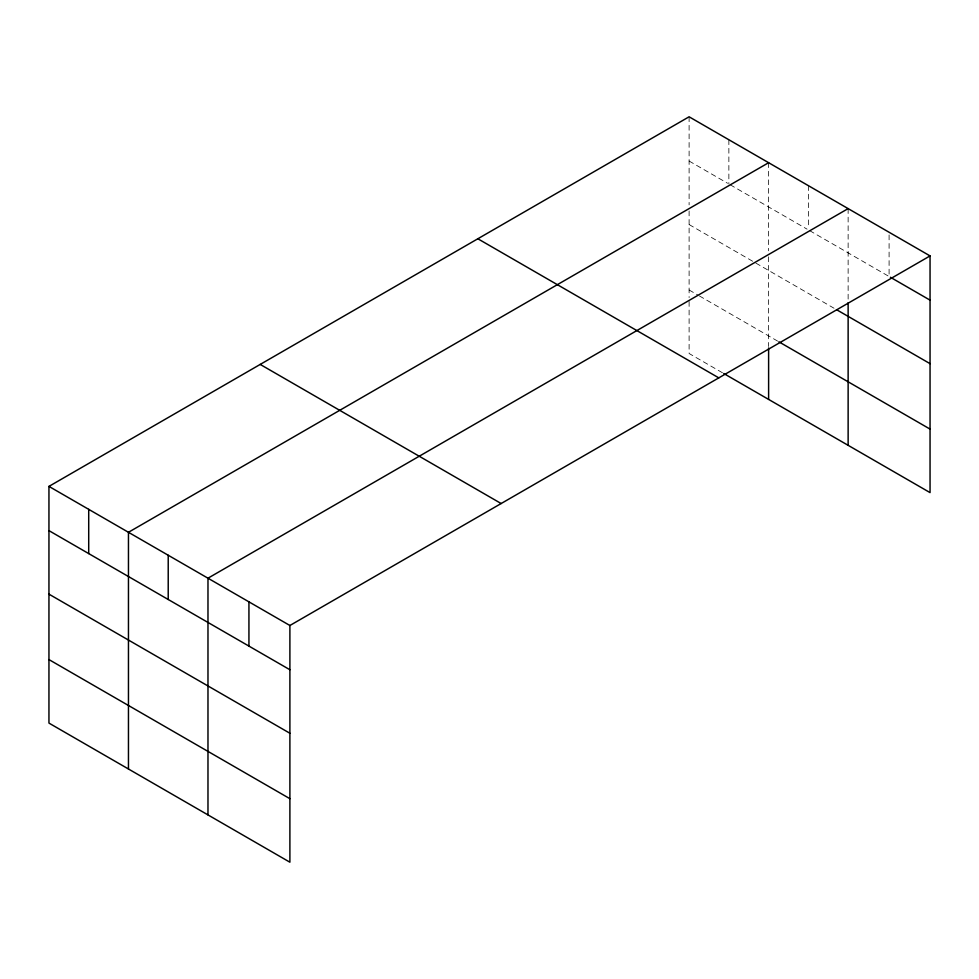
<?xml version="1.0" encoding="UTF-8"?>
<svg xmlns="http://www.w3.org/2000/svg" width="979" height="979" viewBox="0 0 979 979"><rect width="100%" height="100%" fill="white"/><g stroke="black" fill="none" stroke-linecap="round" stroke-linejoin="round"><path stroke-width="0.73" stroke-dasharray="4.89 3.67" d="M689.106 116.795L689.106 204.892M689.106 161.045L727.581 183.257M730.138 184.737L807.088 229.159M809.657 230.64L889.091 276.506L889.091 232.256M689.106 224.558L834.022 308.226M689.106 289.992L698.076 295.168M699.361 295.915L777.595 341.084M722.453 372.754L689.106 353.505L689.106 299.06M848.132 208.613L848.132 299.733M808.373 185.655L808.373 228.376M768.613 162.71L768.613 250.808M768.613 256.853L768.613 346.48M728.865 139.752L728.865 183.991M689.106 210.95L689.106 297.555"/><path stroke-width="1.47" d="M48.95 486.392L289.894 625.495L289.894 862.205L48.95 723.089L48.95 486.392L689.106 116.795L930.05 255.911L930.05 492.608L723.726 373.501M768.613 162.71L128.457 532.295L128.457 769.004M848.132 208.613L207.976 578.197L207.976 814.907M289.894 625.495L930.05 255.911M890.413 277.265L930.05 300.149M836.592 309.707L930.05 363.662M778.88 341.818L930.05 429.096M477.85 238.766L718.794 377.87M260.206 364.421L501.15 503.536M48.95 530.63L289.894 669.746M48.95 594.143L289.894 733.259M48.95 659.577L289.894 798.693M848.132 302.756L848.132 445.31M768.613 347.998L768.613 399.408M248.935 601.852L248.935 646.091M168.217 555.252L168.217 599.491M88.71 509.337L88.71 553.588"/></g></svg>
